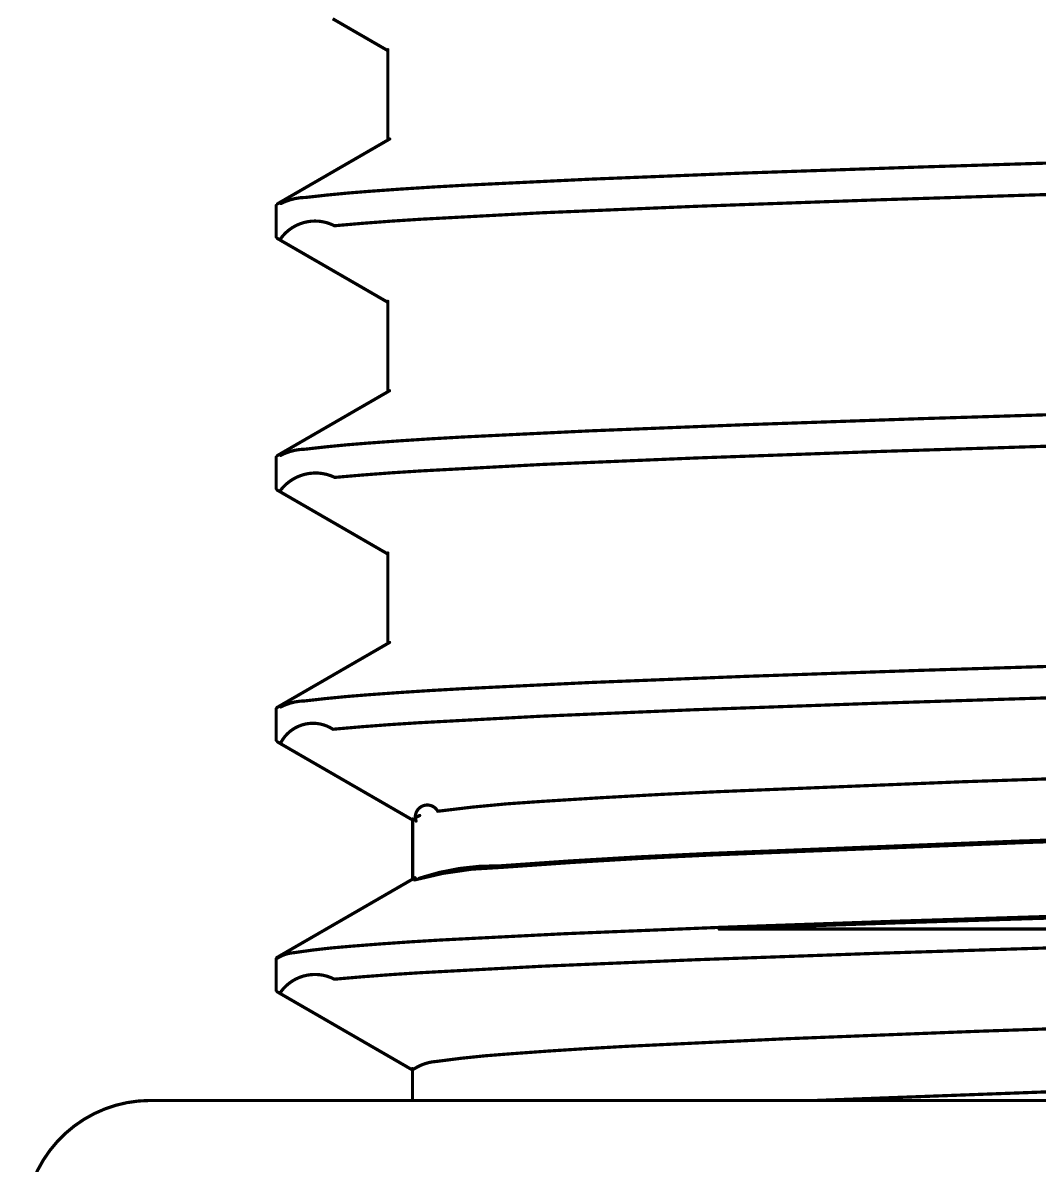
# Model space of a CAD drawing. Header units: inches. Extents: x 90 to 149.8, y 48.7 to 115.2.
# Drawn here: x 111.433 to 115.469, y 99.07 to 103.609 of the extents above; entities that cross this region are included whole.
import ezdxf

# ---------------------------------------------------------------- set-up
doc = ezdxf.new("R2010")
doc.units = ezdxf.units.IN
doc.layers.add('Mechanical 2', color=216, linetype='Continuous')

msp = doc.modelspace()

# ---------------------------------------------------------------- linework, layer by layer
at = {"layer": 'Mechanical 2'}
for points in [[(112.6633, 103.6249, 0.0127, 0.0127, 0), (112.7071, 103.5996, 0.0127, 0.0127, 0)], [(112.7071, 103.5996, 0.0127, 0.0127, 0), (112.751, 103.5742, 0.0127, 0.0127, 0)], [(112.751, 103.5742, 0.0127, 0.0127, 0), (112.7949, 103.5489, 0.0127, 0.0127, 0)], [(112.7949, 103.5489, 0.0127, 0.0127, 0), (112.8387, 103.5235, 0.0127, 0.0127, 0)], [(112.8387, 103.5235, 0.0127, 0.0127, 0), (112.8826, 103.4982, 0.0127, 0.0127, 0)], [(112.8826, 103.143, 0.0127, 0.0127, 0), (112.8826, 103.5022, 0.0127, 0.0127, 0)], [(112.8007, 103.0957, 0.0127, 0.0127, 0), (112.8898, 103.1472, 0.0127, 0.0127, 0)], [(112.7116, 103.0442, 0.0127, 0.0127, 0), (112.7562, 103.0699, 0.0127, 0.0127, 0)], [(112.7562, 103.0699, 0.0127, 0.0127, 0), (112.8007, 103.0957, 0.0127, 0.0127, 0)], [(112.667, 103.0184, 0.0127, 0.0127, 0), (112.7116, 103.0442, 0.0127, 0.0127, 0)], [(114.2984, 103.0119, 0.0127, 0.0127, 0), (115.0052, 103.0361, 0.0127, 0.0127, 0)], [(115.0052, 103.0361, 0.0127, 0.0127, 0), (115.7916, 103.0604, 0.0127, 0.0127, 0)], [(112.5779, 102.9669, 0.0127, 0.0127, 0), (112.6225, 102.9926, 0.0127, 0.0127, 0)], [(112.6225, 102.9926, 0.0127, 0.0127, 0), (112.667, 103.0184, 0.0127, 0.0127, 0)], [(113.1865, 102.9634, 0.0127, 0.0127, 0), (113.6874, 102.9876, 0.0127, 0.0127, 0)], [(113.6874, 102.9876, 0.0127, 0.0127, 0), (114.2984, 103.0119, 0.0127, 0.0127, 0)], [(112.4888, 102.9154, 0.0127, 0.0127, 0), (112.5334, 102.9411, 0.0127, 0.0127, 0)], [(112.5334, 102.9411, 0.0127, 0.0127, 0), (112.5779, 102.9669, 0.0127, 0.0127, 0)], [(112.5558, 102.9149, 0.0127, 0.0127, -0.01173), (112.8077, 102.9392, 0.0127, 0.0127, 0)], [(112.8077, 102.9392, 0.0127, 0.0127, -0.005504), (113.1865, 102.9634, 0.0127, 0.0127, 0)], [(112.4442, 102.8896, 0.0127, 0.0127, 0), (112.4888, 102.9154, 0.0127, 0.0127, 0)], [(112.4576, 102.8907, 0.0127, 0.0127, -0.117616), (112.5558, 102.9149, 0.0127, 0.0127, 0)], [(114.1033, 102.8796, 0.0127, 0.0127, 0), (114.8267, 102.9053, 0.0127, 0.0127, 0)], [(114.8267, 102.9053, 0.0127, 0.0127, 0), (115.6442, 102.931, 0.0127, 0.0127, 0)], [(112.439, 102.7581, 0.0127, 0.0127, 0), (112.439, 102.8831, 0.0127, 0.0127, 0)], [(113.0111, 102.8282, 0.0127, 0.0127, 0), (113.4928, 102.8539, 0.0127, 0.0127, 0)], [(113.4928, 102.8539, 0.0127, 0.0127, 0), (114.1033, 102.8796, 0.0127, 0.0127, 0)], [(112.4564, 102.751, 0.0127, 0.0127, -0.371371), (112.6703, 102.8025, 0.0127, 0.0127, 0)], [(112.6703, 102.8025, 0.0127, 0.0127, -0.008204), (113.0111, 102.8282, 0.0127, 0.0127, 0)], [(112.4433, 102.7521, 0.0127, 0.0127, 0), (112.5312, 102.7013, 0.0127, 0.0127, 0)], [(112.5312, 102.7013, 0.0127, 0.0127, 0), (112.5751, 102.6759, 0.0127, 0.0127, 0)], [(112.5751, 102.6759, 0.0127, 0.0127, 0), (112.619, 102.6506, 0.0127, 0.0127, 0)], [(112.619, 102.6506, 0.0127, 0.0127, 0), (112.6629, 102.6252, 0.0127, 0.0127, 0)], [(112.6629, 102.6252, 0.0127, 0.0127, 0), (112.7069, 102.5998, 0.0127, 0.0127, 0)], [(112.7069, 102.5998, 0.0127, 0.0127, 0), (112.7508, 102.5744, 0.0127, 0.0127, 0)], [(112.7508, 102.5744, 0.0127, 0.0127, 0), (112.7947, 102.549, 0.0127, 0.0127, 0)], [(112.7947, 102.549, 0.0127, 0.0127, 0), (112.8386, 102.5236, 0.0127, 0.0127, 0)], [(112.8386, 102.5236, 0.0127, 0.0127, 0), (112.8826, 102.4982, 0.0127, 0.0127, 0)], [(112.8826, 102.143, 0.0127, 0.0127, 0), (112.8826, 102.5022, 0.0127, 0.0127, 0)], [(112.8001, 102.0953, 0.0127, 0.0127, 0), (112.8892, 102.1468, 0.0127, 0.0127, 0)], [(112.7555, 102.0696, 0.0127, 0.0127, 0), (112.8001, 102.0953, 0.0127, 0.0127, 0)], [(112.6664, 102.018, 0.0127, 0.0127, 0), (112.711, 102.0438, 0.0127, 0.0127, 0)], [(112.711, 102.0438, 0.0127, 0.0127, 0), (112.7555, 102.0696, 0.0127, 0.0127, 0)], [(114.2937, 102.0117, 0.0127, 0.0127, 0), (115.001, 102.036, 0.0127, 0.0127, 0)], [(115.001, 102.036, 0.0127, 0.0127, 0), (115.7881, 102.0603, 0.0127, 0.0127, 0)], [(112.5773, 101.9665, 0.0127, 0.0127, 0), (112.6219, 101.9923, 0.0127, 0.0127, 0)], [(112.6219, 101.9923, 0.0127, 0.0127, 0), (112.6664, 102.018, 0.0127, 0.0127, 0)], [(113.1821, 101.9632, 0.0127, 0.0127, 0), (113.6827, 101.9874, 0.0127, 0.0127, 0)], [(113.6827, 101.9874, 0.0127, 0.0127, 0), (114.2937, 102.0117, 0.0127, 0.0127, 0)], [(112.4882, 101.915, 0.0127, 0.0127, 0), (112.5328, 101.9408, 0.0127, 0.0127, 0)], [(112.5328, 101.9408, 0.0127, 0.0127, 0), (112.5773, 101.9665, 0.0127, 0.0127, 0)], [(112.5536, 101.9146, 0.0127, 0.0127, -0.011966), (112.8042, 101.9389, 0.0127, 0.0127, 0)], [(112.8042, 101.9389, 0.0127, 0.0127, -0.005552), (113.1821, 101.9632, 0.0127, 0.0127, 0)], [(112.4436, 101.8893, 0.0127, 0.0127, 0), (112.4882, 101.915, 0.0127, 0.0127, 0)], [(112.4568, 101.8903, 0.0127, 0.0127, -0.118964), (112.5536, 101.9146, 0.0127, 0.0127, 0)], [(114.1058, 101.8797, 0.0127, 0.0127, 0), (114.829, 101.9054, 0.0127, 0.0127, 0)], [(114.829, 101.9054, 0.0127, 0.0127, 0), (115.6461, 101.931, 0.0127, 0.0127, 0)], [(112.439, 101.7581, 0.0127, 0.0127, 0), (112.439, 101.8831, 0.0127, 0.0127, 0)], [(113.0132, 101.8283, 0.0127, 0.0127, 0), (113.4952, 101.854, 0.0127, 0.0127, 0)], [(113.4952, 101.854, 0.0127, 0.0127, 0), (114.1058, 101.8797, 0.0127, 0.0127, 0)], [(112.4559, 101.7512, 0.0127, 0.0127, -0.35593), (112.6718, 101.8026, 0.0127, 0.0127, 0)], [(112.6718, 101.8026, 0.0127, 0.0127, -0.008151), (113.0132, 101.8283, 0.0127, 0.0127, 0)], [(112.443, 101.7522, 0.0127, 0.0127, 0), (112.5309, 101.7014, 0.0127, 0.0127, 0)], [(112.5309, 101.7014, 0.0127, 0.0127, 0), (112.5749, 101.676, 0.0127, 0.0127, 0)], [(112.5749, 101.676, 0.0127, 0.0127, 0), (112.6188, 101.6506, 0.0127, 0.0127, 0)], [(112.6188, 101.6506, 0.0127, 0.0127, 0), (112.6628, 101.6252, 0.0127, 0.0127, 0)], [(112.6628, 101.6252, 0.0127, 0.0127, 0), (112.7067, 101.5998, 0.0127, 0.0127, 0)], [(112.7067, 101.5998, 0.0127, 0.0127, 0), (112.7507, 101.5744, 0.0127, 0.0127, 0)], [(112.7507, 101.5744, 0.0127, 0.0127, 0), (112.7947, 101.5489, 0.0127, 0.0127, 0)], [(112.7947, 101.5489, 0.0127, 0.0127, 0), (112.8386, 101.5235, 0.0127, 0.0127, 0)], [(112.8386, 101.5235, 0.0127, 0.0127, 0), (112.8826, 101.4981, 0.0127, 0.0127, 0)], [(112.8826, 101.1429, 0.0127, 0.0127, 0), (112.8826, 101.5021, 0.0127, 0.0127, 0)], [(112.7999, 101.0951, 0.0127, 0.0127, 0), (112.8893, 101.1468, 0.0127, 0.0127, 0)], [(112.7551, 101.0692, 0.0127, 0.0127, 0), (112.7999, 101.0951, 0.0127, 0.0127, 0)], [(112.6657, 101.0175, 0.0127, 0.0127, 0), (112.7104, 101.0434, 0.0127, 0.0127, 0)], [(112.7104, 101.0434, 0.0127, 0.0127, 0), (112.7551, 101.0692, 0.0127, 0.0127, 0)], [(114.2941, 101.0117, 0.0127, 0.0127, 0), (115.0013, 101.036, 0.0127, 0.0127, 0)], [(115.0013, 101.036, 0.0127, 0.0127, 0), (115.7884, 101.0603, 0.0127, 0.0127, 0)], [(112.5762, 100.9658, 0.0127, 0.0127, 0), (112.621, 100.9916, 0.0127, 0.0127, 0)], [(112.621, 100.9916, 0.0127, 0.0127, 0), (112.6657, 101.0175, 0.0127, 0.0127, 0)], [(113.1825, 100.9632, 0.0127, 0.0127, 0), (113.6831, 100.9875, 0.0127, 0.0127, 0)], [(113.6831, 100.9875, 0.0127, 0.0127, 0), (114.2941, 101.0117, 0.0127, 0.0127, 0)], [(112.4868, 100.9141, 0.0127, 0.0127, 0), (112.5315, 100.9399, 0.0127, 0.0127, 0)], [(112.5315, 100.9399, 0.0127, 0.0127, 0), (112.5762, 100.9658, 0.0127, 0.0127, 0)], [(112.5538, 100.9146, 0.0127, 0.0127, -0.011946), (112.8045, 100.9389, 0.0127, 0.0127, 0)], [(112.8045, 100.9389, 0.0127, 0.0127, -0.005548), (113.1825, 100.9632, 0.0127, 0.0127, 0)], [(112.4421, 100.8882, 0.0127, 0.0127, 0), (112.4868, 100.9141, 0.0127, 0.0127, 0)], [(112.4569, 100.8904, 0.0127, 0.0127, -0.118854), (112.5538, 100.9146, 0.0127, 0.0127, 0)], [(114.0937, 100.8792, 0.0127, 0.0127, 0), (114.8179, 100.905, 0.0127, 0.0127, 0)], [(114.8179, 100.905, 0.0127, 0.0127, 0), (115.6368, 100.9308, 0.0127, 0.0127, 0)], [(112.439, 100.7581, 0.0127, 0.0127, 0), (112.439, 100.8831, 0.0127, 0.0127, 0)], [(113.0028, 100.8276, 0.0127, 0.0127, 0), (113.4834, 100.8534, 0.0127, 0.0127, 0)], [(113.4834, 100.8534, 0.0127, 0.0127, 0), (114.0937, 100.8792, 0.0127, 0.0127, 0)], [(112.4582, 100.7503, 0.0127, 0.0127, -0.439321), (112.6643, 100.8019, 0.0127, 0.0127, 0)], [(112.6643, 100.8019, 0.0127, 0.0127, -0.008409), (113.0028, 100.8276, 0.0127, 0.0127, 0)], [(112.4446, 100.7513, 0.0127, 0.0127, 0), (112.5518, 100.6893, 0.0127, 0.0127, 0)], [(112.5518, 100.6893, 0.0127, 0.0127, 0), (112.6054, 100.6583, 0.0127, 0.0127, 0)], [(112.6054, 100.6583, 0.0127, 0.0127, 0), (112.6591, 100.6273, 0.0127, 0.0127, 0)], [(112.6591, 100.6273, 0.0127, 0.0127, 0), (112.7127, 100.5963, 0.0127, 0.0127, 0)], [(115.1603, 100.5931, 0.0127, 0.0127, 0), (116.3166, 100.6321, 0.0127, 0.0127, 0)], [(112.7127, 100.5963, 0.0127, 0.0127, 0), (112.7663, 100.5654, 0.0127, 0.0127, 0)], [(114.1998, 100.5541, 0.0127, 0.0127, 0), (115.1603, 100.5931, 0.0127, 0.0127, 0)], [(112.7663, 100.5654, 0.0127, 0.0127, 0), (112.8199, 100.5344, 0.0127, 0.0127, 0)], [(112.8199, 100.5344, 0.0127, 0.0127, 0), (112.8735, 100.5034, 0.0127, 0.0127, 0)], [(113.4924, 100.5151, 0.0127, 0.0127, -0.005438), (114.1998, 100.5541, 0.0127, 0.0127, 0)], [(112.8735, 100.5034, 0.0127, 0.0127, 0), (112.9271, 100.4724, 0.0127, 0.0127, 0)], [(112.9945, 100.4372, 0.0127, 0.0127, -0.92702), (113.0807, 100.4761, 0.0127, 0.0127, 0)], [(113.0807, 100.4761, 0.0127, 0.0127, -0.018553), (113.4924, 100.5151, 0.0127, 0.0127, 0)], [(112.9271, 100.4724, 0.0127, 0.0127, 0), (112.9807, 100.4414, 0.0127, 0.0127, 0)], [(112.9807, 100.2063, 0.0127, 0.0127, 0), (112.9807, 100.4453, 0.0127, 0.0127, 0)], [(112.9952, 100.4519, 0.0127, 0.0127, 0), (113.0089, 100.4592, 0.0127, 0.0127, 0)], [(115.3911, 100.3575, 0.0127, 0.0127, 0), (116.9132, 100.4067, 0.0127, 0.0127, 0)], [(115.4297, 100.3525, 0.0127, 0.0127, 0), (116.9762, 100.4022, 0.0127, 0.0127, 0)], [(114.158, 100.3083, 0.0127, 0.0127, 0), (115.3911, 100.3575, 0.0127, 0.0127, 0)], [(114.175, 100.3027, 0.0127, 0.0127, 0), (115.4297, 100.3525, 0.0127, 0.0127, 0)], [(113.3294, 100.2592, 0.0127, 0.0127, -0.007983), (114.158, 100.3083, 0.0127, 0.0127, 0)], [(113.3331, 100.253, 0.0127, 0.0127, -0.008251), (114.175, 100.3027, 0.0127, 0.0127, 0)], [(113.0075, 100.21, 0.0127, 0.0127, -0.085987), (113.3294, 100.2592, 0.0127, 0.0127, 0)], [(112.8807, 100.1485, 0.0127, 0.0127, 0), (112.9904, 100.2119, 0.0127, 0.0127, 0)], [(112.9883, 100.2032, 0.0127, 0.0127, -0.063335), (113.3331, 100.253, 0.0127, 0.0127, 0)], [(112.8258, 100.1167, 0.0127, 0.0127, 0), (112.8807, 100.1485, 0.0127, 0.0127, 0)], [(112.7161, 100.0533, 0.0127, 0.0127, 0), (112.771, 100.085, 0.0127, 0.0127, 0)], [(112.771, 100.085, 0.0127, 0.0127, 0), (112.8258, 100.1167, 0.0127, 0.0127, 0)], [(112.6612, 100.0216, 0.0127, 0.0127, 0), (112.7161, 100.0533, 0.0127, 0.0127, 0)], [(114.1964, 100.0145, 0.0127, 0.0127, 0), (114.9123, 100.0395, 0.0127, 0.0127, 0)], [(114.5437, 100.0205, 0.0127, 0.0127, 0), (114.9141, 100.033, 0.0127, 0.0127, 0)], [(114.9123, 100.0395, 0.0127, 0.0127, 0), (115.7151, 100.0645, 0.0127, 0.0127, 0)], [(114.9141, 100.033, 0.0127, 0.0127, 0), (115.306, 100.0455, 0.0127, 0.0127, 0)], [(115.306, 100.0455, 0.0127, 0.0127, 0), (115.7167, 100.058, 0.0127, 0.0127, 0)], [(112.5515, 99.9582, 0.0127, 0.0127, 0), (112.6064, 99.9899, 0.0127, 0.0127, 0)], [(112.6064, 99.9899, 0.0127, 0.0127, 0), (112.6612, 100.0216, 0.0127, 0.0127, 0)], [(113.0929, 99.9645, 0.0127, 0.0127, 0), (113.5849, 99.9895, 0.0127, 0.0127, 0)], [(113.5849, 99.9895, 0.0127, 0.0127, 0), (114.1964, 100.0145, 0.0127, 0.0127, 0)], [(114.1985, 100.008, 0.0127, 0.0127, 0), (114.5437, 100.0205, 0.0127, 0.0127, 0)], [(114.1985, 100.0081, 0.0127, 0.0127, 0), (118.437, 100.0081, 0.0127, 0.0127, 0)], [(112.4966, 99.9265, 0.0127, 0.0127, 0), (112.5515, 99.9582, 0.0127, 0.0127, 0)], [(112.5118, 99.9145, 0.0127, 0.0127, -0.018801), (112.733, 99.9395, 0.0127, 0.0127, 0)], [(112.733, 99.9395, 0.0127, 0.0127, -0.006683), (113.0929, 99.9645, 0.0127, 0.0127, 0)], [(114.8265, 99.9117, 0.0127, 0.0127, 0), (115.6439, 99.9374, 0.0127, 0.0127, 0)], [(112.439, 99.8895, 0.0127, 0.0127, -0.13249), (112.5118, 99.9145, 0.0127, 0.0127, 0)], [(112.4417, 99.8947, 0.0127, 0.0127, 0), (112.4966, 99.9265, 0.0127, 0.0127, 0)], [(114.103, 99.886, 0.0127, 0.0127, 0), (114.8265, 99.9117, 0.0127, 0.0127, 0)], [(112.439, 99.7645, 0.0127, 0.0127, 0), (112.439, 99.8895, 0.0127, 0.0127, 0)], [(113.0108, 99.8345, 0.0127, 0.0127, 0), (113.4925, 99.8602, 0.0127, 0.0127, 0)], [(113.4925, 99.8602, 0.0127, 0.0127, 0), (114.103, 99.886, 0.0127, 0.0127, 0)], [(112.4565, 99.7574, 0.0127, 0.0127, -0.373271), (112.6701, 99.8088, 0.0127, 0.0127, 0)], [(112.6701, 99.8088, 0.0127, 0.0127, -0.00821), (113.0108, 99.8345, 0.0127, 0.0127, 0)], [(112.4431, 99.7586, 0.0127, 0.0127, 0), (112.5505, 99.6965, 0.0127, 0.0127, 0)], [(112.5505, 99.6965, 0.0127, 0.0127, 0), (112.6043, 99.6655, 0.0127, 0.0127, 0)], [(112.6043, 99.6655, 0.0127, 0.0127, 0), (112.658, 99.6344, 0.0127, 0.0127, 0)], [(112.658, 99.6344, 0.0127, 0.0127, 0), (112.7117, 99.6033, 0.0127, 0.0127, 0)], [(115.2278, 99.6019, 0.0127, 0.0127, 0), (116.1109, 99.6319, 0.0127, 0.0127, 0)], [(112.7117, 99.6033, 0.0127, 0.0127, 0), (112.7655, 99.5723, 0.0127, 0.0127, 0)], [(114.4588, 99.5719, 0.0127, 0.0127, 0), (115.2278, 99.6019, 0.0127, 0.0127, 0)], [(112.7655, 99.5723, 0.0127, 0.0127, 0), (112.8192, 99.5412, 0.0127, 0.0127, 0)], [(112.8192, 99.5412, 0.0127, 0.0127, 0), (112.8729, 99.5102, 0.0127, 0.0127, 0)], [(113.3646, 99.512, 0.0127, 0.0127, -0.005895), (113.8296, 99.542, 0.0127, 0.0127, 0)], [(113.8296, 99.542, 0.0127, 0.0127, 0), (114.4588, 99.5719, 0.0127, 0.0127, 0)], [(112.8729, 99.5102, 0.0127, 0.0127, 0), (112.9267, 99.4791, 0.0127, 0.0127, 0)], [(113.0763, 99.4821, 0.0127, 0.0127, -0.018314), (113.3646, 99.512, 0.0127, 0.0127, 0)], [(112.9267, 99.4791, 0.0127, 0.0127, 0), (112.9804, 99.448, 0.0127, 0.0127, 0)], [(112.9804, 99.327, 0.0127, 0.0127, 0), (112.9804, 99.4536, 0.0127, 0.0127, 0)], [(112.9864, 99.4521, 0.0127, 0.0127, -0.131638), (113.0763, 99.4821, 0.0127, 0.0127, 0)], [(114.5856, 99.327, 0.0127, 0.0127, 0), (115.5914, 99.3645, 0.0127, 0.0127, 0)], [(111.439, 98.827, 0.0127, 0.0127, -0.414214), (111.939, 99.327, 0.0127, 0.0127, 0)], [(111.939, 99.327, 0.0127, 0.0127, 0), (124.939, 99.327, 0.0127, 0.0127, 0)]]:
    msp.add_lwpolyline(points, format="xyseb", dxfattribs=at)
for points in [[(112.704, 103.5996, 0.00635, 0.00635, 1), (112.7103, 103.5996, 0.00635, 0.00635, 1)], [(112.704, 103.5996, 0.00635, 0.00635, 1), (112.7103, 103.5996, 0.00635, 0.00635, 1)], [(112.7478, 103.5742, 0.00635, 0.00635, 1), (112.7542, 103.5742, 0.00635, 0.00635, 1)], [(112.7478, 103.5742, 0.00635, 0.00635, 1), (112.7542, 103.5742, 0.00635, 0.00635, 1)], [(112.7917, 103.5489, 0.00635, 0.00635, 1), (112.798, 103.5489, 0.00635, 0.00635, 1)], [(112.7917, 103.5489, 0.00635, 0.00635, 1), (112.798, 103.5489, 0.00635, 0.00635, 1)], [(112.8355, 103.5235, 0.00635, 0.00635, 1), (112.8419, 103.5235, 0.00635, 0.00635, 1)], [(112.8355, 103.5235, 0.00635, 0.00635, 1), (112.8419, 103.5235, 0.00635, 0.00635, 1)], [(112.8794, 103.5022, 0.00635, 0.00635, 1), (112.8857, 103.5022, 0.00635, 0.00635, 1)], [(112.8794, 103.4982, 0.00635, 0.00635, 1), (112.8857, 103.4982, 0.00635, 0.00635, 1)], [(112.8794, 103.143, 0.00635, 0.00635, 1), (112.8857, 103.143, 0.00635, 0.00635, 1)], [(112.8867, 103.1472, 0.00635, 0.00635, 1), (112.893, 103.1472, 0.00635, 0.00635, 1)], [(112.753, 103.0699, 0.00635, 0.00635, 1), (112.7593, 103.0699, 0.00635, 0.00635, 1)], [(112.753, 103.0699, 0.00635, 0.00635, 1), (112.7593, 103.0699, 0.00635, 0.00635, 1)], [(112.7975, 103.0957, 0.00635, 0.00635, 1), (112.8039, 103.0957, 0.00635, 0.00635, 1)], [(112.7975, 103.0957, 0.00635, 0.00635, 1), (112.8039, 103.0957, 0.00635, 0.00635, 1)], [(112.7084, 103.0442, 0.00635, 0.00635, 1), (112.7148, 103.0442, 0.00635, 0.00635, 1)], [(112.7084, 103.0442, 0.00635, 0.00635, 1), (112.7148, 103.0442, 0.00635, 0.00635, 1)], [(115.002, 103.0361, 0.00635, 0.00635, 1), (115.0084, 103.0361, 0.00635, 0.00635, 1)], [(115.002, 103.0361, 0.00635, 0.00635, 1), (115.0084, 103.0361, 0.00635, 0.00635, 1)], [(112.6193, 102.9926, 0.00635, 0.00635, 1), (112.6257, 102.9926, 0.00635, 0.00635, 1)], [(112.6193, 102.9926, 0.00635, 0.00635, 1), (112.6257, 102.9926, 0.00635, 0.00635, 1)], [(112.6639, 103.0184, 0.00635, 0.00635, 1), (112.6702, 103.0184, 0.00635, 0.00635, 1)], [(112.6639, 103.0184, 0.00635, 0.00635, 1), (112.6702, 103.0184, 0.00635, 0.00635, 1)], [(113.6842, 102.9876, 0.00635, 0.00635, 1), (113.6906, 102.9876, 0.00635, 0.00635, 1)], [(113.6842, 102.9876, 0.00635, 0.00635, 1), (113.6906, 102.9876, 0.00635, 0.00635, 1)], [(114.2952, 103.0119, 0.00635, 0.00635, 1), (114.3015, 103.0119, 0.00635, 0.00635, 1)], [(114.2952, 103.0119, 0.00635, 0.00635, 1), (114.3015, 103.0119, 0.00635, 0.00635, 1)], [(112.5302, 102.9411, 0.00635, 0.00635, 1), (112.5365, 102.9411, 0.00635, 0.00635, 1)], [(112.5302, 102.9411, 0.00635, 0.00635, 1), (112.5365, 102.9411, 0.00635, 0.00635, 1)], [(112.5747, 102.9669, 0.00635, 0.00635, 1), (112.5811, 102.9669, 0.00635, 0.00635, 1)], [(112.5747, 102.9669, 0.00635, 0.00635, 1), (112.5811, 102.9669, 0.00635, 0.00635, 1)], [(112.8046, 102.9392, 0.00635, 0.00635, 1), (112.8109, 102.9392, 0.00635, 0.00635, 1)], [(112.8046, 102.9392, 0.00635, 0.00635, 1), (112.8109, 102.9392, 0.00635, 0.00635, 1)], [(113.1833, 102.9634, 0.00635, 0.00635, 1), (113.1896, 102.9634, 0.00635, 0.00635, 1)], [(113.1833, 102.9634, 0.00635, 0.00635, 1), (113.1896, 102.9634, 0.00635, 0.00635, 1)], [(112.4411, 102.8896, 0.00635, 0.00635, 1), (112.4474, 102.8896, 0.00635, 0.00635, 1)], [(112.4545, 102.8907, 0.00635, 0.00635, 1), (112.4608, 102.8907, 0.00635, 0.00635, 1)], [(112.4856, 102.9154, 0.00635, 0.00635, 1), (112.492, 102.9154, 0.00635, 0.00635, 1)], [(112.4856, 102.9154, 0.00635, 0.00635, 1), (112.492, 102.9154, 0.00635, 0.00635, 1)], [(112.5526, 102.9149, 0.00635, 0.00635, 1), (112.559, 102.9149, 0.00635, 0.00635, 1)], [(112.5526, 102.9149, 0.00635, 0.00635, 1), (112.559, 102.9149, 0.00635, 0.00635, 1)], [(114.8235, 102.9053, 0.00635, 0.00635, 1), (114.8299, 102.9053, 0.00635, 0.00635, 1)], [(114.8235, 102.9053, 0.00635, 0.00635, 1), (114.8299, 102.9053, 0.00635, 0.00635, 1)], [(112.4358, 102.8831, 0.00635, 0.00635, 1), (112.4422, 102.8831, 0.00635, 0.00635, 1)], [(113.4896, 102.8539, 0.00635, 0.00635, 1), (113.4959, 102.8539, 0.00635, 0.00635, 1)], [(113.4896, 102.8539, 0.00635, 0.00635, 1), (113.4959, 102.8539, 0.00635, 0.00635, 1)], [(114.1001, 102.8796, 0.00635, 0.00635, 1), (114.1065, 102.8796, 0.00635, 0.00635, 1)], [(114.1001, 102.8796, 0.00635, 0.00635, 1), (114.1065, 102.8796, 0.00635, 0.00635, 1)], [(112.6671, 102.8025, 0.00635, 0.00635, 1), (112.6734, 102.8025, 0.00635, 0.00635, 1)], [(112.6671, 102.8025, 0.00635, 0.00635, 1), (112.6734, 102.8025, 0.00635, 0.00635, 1)], [(113.0079, 102.8282, 0.00635, 0.00635, 1), (113.0142, 102.8282, 0.00635, 0.00635, 1)], [(113.0079, 102.8282, 0.00635, 0.00635, 1), (113.0142, 102.8282, 0.00635, 0.00635, 1)], [(112.4358, 102.7581, 0.00635, 0.00635, 1), (112.4422, 102.7581, 0.00635, 0.00635, 1)], [(112.4402, 102.7521, 0.00635, 0.00635, 1), (112.4465, 102.7521, 0.00635, 0.00635, 1)], [(112.4532, 102.751, 0.00635, 0.00635, 1), (112.4596, 102.751, 0.00635, 0.00635, 1)], [(112.528, 102.7013, 0.00635, 0.00635, 1), (112.5343, 102.7013, 0.00635, 0.00635, 1)], [(112.528, 102.7013, 0.00635, 0.00635, 1), (112.5343, 102.7013, 0.00635, 0.00635, 1)], [(112.5719, 102.6759, 0.00635, 0.00635, 1), (112.5783, 102.6759, 0.00635, 0.00635, 1)], [(112.5719, 102.6759, 0.00635, 0.00635, 1), (112.5783, 102.6759, 0.00635, 0.00635, 1)], [(112.6158, 102.6506, 0.00635, 0.00635, 1), (112.6222, 102.6506, 0.00635, 0.00635, 1)], [(112.6158, 102.6506, 0.00635, 0.00635, 1), (112.6222, 102.6506, 0.00635, 0.00635, 1)], [(112.6598, 102.6252, 0.00635, 0.00635, 1), (112.6661, 102.6252, 0.00635, 0.00635, 1)], [(112.6598, 102.6252, 0.00635, 0.00635, 1), (112.6661, 102.6252, 0.00635, 0.00635, 1)], [(112.7037, 102.5998, 0.00635, 0.00635, 1), (112.71, 102.5998, 0.00635, 0.00635, 1)], [(112.7037, 102.5998, 0.00635, 0.00635, 1), (112.71, 102.5998, 0.00635, 0.00635, 1)], [(112.7476, 102.5744, 0.00635, 0.00635, 1), (112.754, 102.5744, 0.00635, 0.00635, 1)], [(112.7476, 102.5744, 0.00635, 0.00635, 1), (112.754, 102.5744, 0.00635, 0.00635, 1)], [(112.7915, 102.549, 0.00635, 0.00635, 1), (112.7979, 102.549, 0.00635, 0.00635, 1)], [(112.7915, 102.549, 0.00635, 0.00635, 1), (112.7979, 102.549, 0.00635, 0.00635, 1)], [(112.8355, 102.5236, 0.00635, 0.00635, 1), (112.8418, 102.5236, 0.00635, 0.00635, 1)], [(112.8355, 102.5236, 0.00635, 0.00635, 1), (112.8418, 102.5236, 0.00635, 0.00635, 1)], [(112.8794, 102.5022, 0.00635, 0.00635, 1), (112.8857, 102.5022, 0.00635, 0.00635, 1)], [(112.8794, 102.4982, 0.00635, 0.00635, 1), (112.8857, 102.4982, 0.00635, 0.00635, 1)], [(112.8794, 102.143, 0.00635, 0.00635, 1), (112.8857, 102.143, 0.00635, 0.00635, 1)], [(112.886, 102.1468, 0.00635, 0.00635, 1), (112.8924, 102.1468, 0.00635, 0.00635, 1)], [(112.7969, 102.0953, 0.00635, 0.00635, 1), (112.8033, 102.0953, 0.00635, 0.00635, 1)], [(112.7969, 102.0953, 0.00635, 0.00635, 1), (112.8033, 102.0953, 0.00635, 0.00635, 1)], [(112.7078, 102.0438, 0.00635, 0.00635, 1), (112.7142, 102.0438, 0.00635, 0.00635, 1)], [(112.7078, 102.0438, 0.00635, 0.00635, 1), (112.7142, 102.0438, 0.00635, 0.00635, 1)], [(112.7524, 102.0696, 0.00635, 0.00635, 1), (112.7587, 102.0696, 0.00635, 0.00635, 1)], [(112.7524, 102.0696, 0.00635, 0.00635, 1), (112.7587, 102.0696, 0.00635, 0.00635, 1)], [(114.9978, 102.036, 0.00635, 0.00635, 1), (115.0042, 102.036, 0.00635, 0.00635, 1)], [(114.9978, 102.036, 0.00635, 0.00635, 1), (115.0042, 102.036, 0.00635, 0.00635, 1)], [(112.6187, 101.9923, 0.00635, 0.00635, 1), (112.625, 101.9923, 0.00635, 0.00635, 1)], [(112.6187, 101.9923, 0.00635, 0.00635, 1), (112.625, 101.9923, 0.00635, 0.00635, 1)], [(112.6632, 102.018, 0.00635, 0.00635, 1), (112.6696, 102.018, 0.00635, 0.00635, 1)], [(112.6632, 102.018, 0.00635, 0.00635, 1), (112.6696, 102.018, 0.00635, 0.00635, 1)], [(113.6795, 101.9874, 0.00635, 0.00635, 1), (113.6859, 101.9874, 0.00635, 0.00635, 1)], [(113.6795, 101.9874, 0.00635, 0.00635, 1), (113.6859, 101.9874, 0.00635, 0.00635, 1)], [(114.2906, 102.0117, 0.00635, 0.00635, 1), (114.2969, 102.0117, 0.00635, 0.00635, 1)], [(114.2906, 102.0117, 0.00635, 0.00635, 1), (114.2969, 102.0117, 0.00635, 0.00635, 1)], [(112.5296, 101.9408, 0.00635, 0.00635, 1), (112.5359, 101.9408, 0.00635, 0.00635, 1)], [(112.5296, 101.9408, 0.00635, 0.00635, 1), (112.5359, 101.9408, 0.00635, 0.00635, 1)], [(112.5741, 101.9665, 0.00635, 0.00635, 1), (112.5805, 101.9665, 0.00635, 0.00635, 1)], [(112.5741, 101.9665, 0.00635, 0.00635, 1), (112.5805, 101.9665, 0.00635, 0.00635, 1)], [(112.801, 101.9389, 0.00635, 0.00635, 1), (112.8074, 101.9389, 0.00635, 0.00635, 1)], [(112.801, 101.9389, 0.00635, 0.00635, 1), (112.8074, 101.9389, 0.00635, 0.00635, 1)], [(113.179, 101.9632, 0.00635, 0.00635, 1), (113.1853, 101.9632, 0.00635, 0.00635, 1)], [(113.179, 101.9632, 0.00635, 0.00635, 1), (113.1853, 101.9632, 0.00635, 0.00635, 1)], [(112.4405, 101.8893, 0.00635, 0.00635, 1), (112.4468, 101.8893, 0.00635, 0.00635, 1)], [(112.4536, 101.8903, 0.00635, 0.00635, 1), (112.46, 101.8903, 0.00635, 0.00635, 1)], [(112.485, 101.915, 0.00635, 0.00635, 1), (112.4914, 101.915, 0.00635, 0.00635, 1)], [(112.485, 101.915, 0.00635, 0.00635, 1), (112.4914, 101.915, 0.00635, 0.00635, 1)], [(112.5504, 101.9146, 0.00635, 0.00635, 1), (112.5567, 101.9146, 0.00635, 0.00635, 1)], [(112.5504, 101.9146, 0.00635, 0.00635, 1), (112.5567, 101.9146, 0.00635, 0.00635, 1)], [(114.8258, 101.9054, 0.00635, 0.00635, 1), (114.8322, 101.9054, 0.00635, 0.00635, 1)], [(114.8258, 101.9054, 0.00635, 0.00635, 1), (114.8322, 101.9054, 0.00635, 0.00635, 1)], [(112.4358, 101.8831, 0.00635, 0.00635, 1), (112.4422, 101.8831, 0.00635, 0.00635, 1)], [(113.492, 101.854, 0.00635, 0.00635, 1), (113.4984, 101.854, 0.00635, 0.00635, 1)], [(113.492, 101.854, 0.00635, 0.00635, 1), (113.4984, 101.854, 0.00635, 0.00635, 1)], [(114.1026, 101.8797, 0.00635, 0.00635, 1), (114.109, 101.8797, 0.00635, 0.00635, 1)], [(114.1026, 101.8797, 0.00635, 0.00635, 1), (114.109, 101.8797, 0.00635, 0.00635, 1)], [(112.6687, 101.8026, 0.00635, 0.00635, 1), (112.675, 101.8026, 0.00635, 0.00635, 1)], [(112.6687, 101.8026, 0.00635, 0.00635, 1), (112.675, 101.8026, 0.00635, 0.00635, 1)], [(113.01, 101.8283, 0.00635, 0.00635, 1), (113.0164, 101.8283, 0.00635, 0.00635, 1)], [(113.01, 101.8283, 0.00635, 0.00635, 1), (113.0164, 101.8283, 0.00635, 0.00635, 1)], [(112.4358, 101.7581, 0.00635, 0.00635, 1), (112.4422, 101.7581, 0.00635, 0.00635, 1)], [(112.4398, 101.7522, 0.00635, 0.00635, 1), (112.4462, 101.7522, 0.00635, 0.00635, 1)], [(112.4527, 101.7512, 0.00635, 0.00635, 1), (112.4591, 101.7512, 0.00635, 0.00635, 1)], [(112.5277, 101.7014, 0.00635, 0.00635, 1), (112.5341, 101.7014, 0.00635, 0.00635, 1)], [(112.5277, 101.7014, 0.00635, 0.00635, 1), (112.5341, 101.7014, 0.00635, 0.00635, 1)], [(112.5717, 101.676, 0.00635, 0.00635, 1), (112.5781, 101.676, 0.00635, 0.00635, 1)], [(112.5717, 101.676, 0.00635, 0.00635, 1), (112.5781, 101.676, 0.00635, 0.00635, 1)], [(112.6157, 101.6506, 0.00635, 0.00635, 1), (112.622, 101.6506, 0.00635, 0.00635, 1)], [(112.6157, 101.6506, 0.00635, 0.00635, 1), (112.622, 101.6506, 0.00635, 0.00635, 1)], [(112.6596, 101.6252, 0.00635, 0.00635, 1), (112.666, 101.6252, 0.00635, 0.00635, 1)], [(112.6596, 101.6252, 0.00635, 0.00635, 1), (112.666, 101.6252, 0.00635, 0.00635, 1)], [(112.7036, 101.5998, 0.00635, 0.00635, 1), (112.7099, 101.5998, 0.00635, 0.00635, 1)], [(112.7036, 101.5998, 0.00635, 0.00635, 1), (112.7099, 101.5998, 0.00635, 0.00635, 1)], [(112.7475, 101.5744, 0.00635, 0.00635, 1), (112.7539, 101.5744, 0.00635, 0.00635, 1)], [(112.7475, 101.5744, 0.00635, 0.00635, 1), (112.7539, 101.5744, 0.00635, 0.00635, 1)], [(112.7915, 101.5489, 0.00635, 0.00635, 1), (112.7978, 101.5489, 0.00635, 0.00635, 1)], [(112.7915, 101.5489, 0.00635, 0.00635, 1), (112.7978, 101.5489, 0.00635, 0.00635, 1)], [(112.8354, 101.5235, 0.00635, 0.00635, 1), (112.8418, 101.5235, 0.00635, 0.00635, 1)], [(112.8354, 101.5235, 0.00635, 0.00635, 1), (112.8418, 101.5235, 0.00635, 0.00635, 1)], [(112.8794, 101.5021, 0.00635, 0.00635, 1), (112.8857, 101.5021, 0.00635, 0.00635, 1)], [(112.8794, 101.4981, 0.00635, 0.00635, 1), (112.8857, 101.4981, 0.00635, 0.00635, 1)], [(112.8794, 101.1429, 0.00635, 0.00635, 1), (112.8857, 101.1429, 0.00635, 0.00635, 1)], [(112.8861, 101.1468, 0.00635, 0.00635, 1), (112.8925, 101.1468, 0.00635, 0.00635, 1)], [(112.7967, 101.0951, 0.00635, 0.00635, 1), (112.803, 101.0951, 0.00635, 0.00635, 1)], [(112.7967, 101.0951, 0.00635, 0.00635, 1), (112.803, 101.0951, 0.00635, 0.00635, 1)], [(112.7072, 101.0434, 0.00635, 0.00635, 1), (112.7136, 101.0434, 0.00635, 0.00635, 1)], [(112.7072, 101.0434, 0.00635, 0.00635, 1), (112.7136, 101.0434, 0.00635, 0.00635, 1)], [(112.752, 101.0692, 0.00635, 0.00635, 1), (112.7583, 101.0692, 0.00635, 0.00635, 1)], [(112.752, 101.0692, 0.00635, 0.00635, 1), (112.7583, 101.0692, 0.00635, 0.00635, 1)], [(114.9982, 101.036, 0.00635, 0.00635, 1), (115.0045, 101.036, 0.00635, 0.00635, 1)], [(114.9982, 101.036, 0.00635, 0.00635, 1), (115.0045, 101.036, 0.00635, 0.00635, 1)], [(112.6178, 100.9916, 0.00635, 0.00635, 1), (112.6241, 100.9916, 0.00635, 0.00635, 1)], [(112.6178, 100.9916, 0.00635, 0.00635, 1), (112.6241, 100.9916, 0.00635, 0.00635, 1)], [(112.6625, 101.0175, 0.00635, 0.00635, 1), (112.6689, 101.0175, 0.00635, 0.00635, 1)], [(112.6625, 101.0175, 0.00635, 0.00635, 1), (112.6689, 101.0175, 0.00635, 0.00635, 1)], [(113.6799, 100.9875, 0.00635, 0.00635, 1), (113.6863, 100.9875, 0.00635, 0.00635, 1)], [(113.6799, 100.9875, 0.00635, 0.00635, 1), (113.6863, 100.9875, 0.00635, 0.00635, 1)], [(114.2909, 101.0117, 0.00635, 0.00635, 1), (114.2973, 101.0117, 0.00635, 0.00635, 1)], [(114.2909, 101.0117, 0.00635, 0.00635, 1), (114.2973, 101.0117, 0.00635, 0.00635, 1)], [(112.5283, 100.9399, 0.00635, 0.00635, 1), (112.5347, 100.9399, 0.00635, 0.00635, 1)], [(112.5283, 100.9399, 0.00635, 0.00635, 1), (112.5347, 100.9399, 0.00635, 0.00635, 1)], [(112.5731, 100.9658, 0.00635, 0.00635, 1), (112.5794, 100.9658, 0.00635, 0.00635, 1)], [(112.5731, 100.9658, 0.00635, 0.00635, 1), (112.5794, 100.9658, 0.00635, 0.00635, 1)], [(112.8013, 100.9389, 0.00635, 0.00635, 1), (112.8077, 100.9389, 0.00635, 0.00635, 1)], [(112.8013, 100.9389, 0.00635, 0.00635, 1), (112.8077, 100.9389, 0.00635, 0.00635, 1)], [(113.1793, 100.9632, 0.00635, 0.00635, 1), (113.1857, 100.9632, 0.00635, 0.00635, 1)], [(113.1793, 100.9632, 0.00635, 0.00635, 1), (113.1857, 100.9632, 0.00635, 0.00635, 1)], [(112.4537, 100.8904, 0.00635, 0.00635, 1), (112.46, 100.8904, 0.00635, 0.00635, 1)], [(112.4836, 100.9141, 0.00635, 0.00635, 1), (112.49, 100.9141, 0.00635, 0.00635, 1)], [(112.4836, 100.9141, 0.00635, 0.00635, 1), (112.49, 100.9141, 0.00635, 0.00635, 1)], [(112.5506, 100.9146, 0.00635, 0.00635, 1), (112.5569, 100.9146, 0.00635, 0.00635, 1)], [(112.5506, 100.9146, 0.00635, 0.00635, 1), (112.5569, 100.9146, 0.00635, 0.00635, 1)], [(114.8147, 100.905, 0.00635, 0.00635, 1), (114.8211, 100.905, 0.00635, 0.00635, 1)], [(114.8147, 100.905, 0.00635, 0.00635, 1), (114.8211, 100.905, 0.00635, 0.00635, 1)], [(112.4358, 100.8831, 0.00635, 0.00635, 1), (112.4422, 100.8831, 0.00635, 0.00635, 1)], [(112.4389, 100.8882, 0.00635, 0.00635, 1), (112.4452, 100.8882, 0.00635, 0.00635, 1)], [(113.4802, 100.8534, 0.00635, 0.00635, 1), (113.4865, 100.8534, 0.00635, 0.00635, 1)], [(113.4802, 100.8534, 0.00635, 0.00635, 1), (113.4865, 100.8534, 0.00635, 0.00635, 1)], [(114.0906, 100.8792, 0.00635, 0.00635, 1), (114.0969, 100.8792, 0.00635, 0.00635, 1)], [(114.0906, 100.8792, 0.00635, 0.00635, 1), (114.0969, 100.8792, 0.00635, 0.00635, 1)], [(112.6611, 100.8019, 0.00635, 0.00635, 1), (112.6674, 100.8019, 0.00635, 0.00635, 1)], [(112.6611, 100.8019, 0.00635, 0.00635, 1), (112.6674, 100.8019, 0.00635, 0.00635, 1)], [(112.9996, 100.8276, 0.00635, 0.00635, 1), (113.006, 100.8276, 0.00635, 0.00635, 1)], [(112.9996, 100.8276, 0.00635, 0.00635, 1), (113.006, 100.8276, 0.00635, 0.00635, 1)], [(112.4358, 100.7581, 0.00635, 0.00635, 1), (112.4422, 100.7581, 0.00635, 0.00635, 1)], [(112.4414, 100.7513, 0.00635, 0.00635, 1), (112.4478, 100.7513, 0.00635, 0.00635, 1)], [(112.455, 100.7503, 0.00635, 0.00635, 1), (112.4614, 100.7503, 0.00635, 0.00635, 1)], [(112.5487, 100.6893, 0.00635, 0.00635, 1), (112.555, 100.6893, 0.00635, 0.00635, 1)], [(112.5487, 100.6893, 0.00635, 0.00635, 1), (112.555, 100.6893, 0.00635, 0.00635, 1)], [(112.6023, 100.6583, 0.00635, 0.00635, 1), (112.6086, 100.6583, 0.00635, 0.00635, 1)], [(112.6023, 100.6583, 0.00635, 0.00635, 1), (112.6086, 100.6583, 0.00635, 0.00635, 1)], [(112.6559, 100.6273, 0.00635, 0.00635, 1), (112.6622, 100.6273, 0.00635, 0.00635, 1)], [(112.6559, 100.6273, 0.00635, 0.00635, 1), (112.6622, 100.6273, 0.00635, 0.00635, 1)], [(112.7095, 100.5963, 0.00635, 0.00635, 1), (112.7158, 100.5963, 0.00635, 0.00635, 1)], [(112.7095, 100.5963, 0.00635, 0.00635, 1), (112.7158, 100.5963, 0.00635, 0.00635, 1)], [(115.1571, 100.5931, 0.00635, 0.00635, 1), (115.1635, 100.5931, 0.00635, 0.00635, 1)], [(115.1571, 100.5931, 0.00635, 0.00635, 1), (115.1635, 100.5931, 0.00635, 0.00635, 1)], [(112.7631, 100.5654, 0.00635, 0.00635, 1), (112.7694, 100.5654, 0.00635, 0.00635, 1)], [(112.7631, 100.5654, 0.00635, 0.00635, 1), (112.7694, 100.5654, 0.00635, 0.00635, 1)], [(112.8167, 100.5344, 0.00635, 0.00635, 1), (112.823, 100.5344, 0.00635, 0.00635, 1)], [(112.8167, 100.5344, 0.00635, 0.00635, 1), (112.823, 100.5344, 0.00635, 0.00635, 1)], [(114.1966, 100.5541, 0.00635, 0.00635, 1), (114.203, 100.5541, 0.00635, 0.00635, 1)], [(114.1966, 100.5541, 0.00635, 0.00635, 1), (114.203, 100.5541, 0.00635, 0.00635, 1)], [(112.8703, 100.5034, 0.00635, 0.00635, 1), (112.8767, 100.5034, 0.00635, 0.00635, 1)], [(112.8703, 100.5034, 0.00635, 0.00635, 1), (112.8767, 100.5034, 0.00635, 0.00635, 1)], [(113.4892, 100.5151, 0.00635, 0.00635, 1), (113.4955, 100.5151, 0.00635, 0.00635, 1)], [(113.4892, 100.5151, 0.00635, 0.00635, 1), (113.4955, 100.5151, 0.00635, 0.00635, 1)], [(112.9239, 100.4724, 0.00635, 0.00635, 1), (112.9303, 100.4724, 0.00635, 0.00635, 1)], [(112.9239, 100.4724, 0.00635, 0.00635, 1), (112.9303, 100.4724, 0.00635, 0.00635, 1)], [(112.9775, 100.4453, 0.00635, 0.00635, 1), (112.9839, 100.4453, 0.00635, 0.00635, 1)], [(112.9775, 100.4414, 0.00635, 0.00635, 1), (112.9839, 100.4414, 0.00635, 0.00635, 1)], [(112.9914, 100.4372, 0.00635, 0.00635, 1), (112.9977, 100.4372, 0.00635, 0.00635, 1)], [(112.992, 100.4519, 0.00635, 0.00635, 1), (112.9984, 100.4519, 0.00635, 0.00635, 1)], [(113.0058, 100.4592, 0.00635, 0.00635, 1), (113.0121, 100.4592, 0.00635, 0.00635, 1)], [(113.0775, 100.4761, 0.00635, 0.00635, 1), (113.0838, 100.4761, 0.00635, 0.00635, 1)], [(113.0775, 100.4761, 0.00635, 0.00635, 1), (113.0838, 100.4761, 0.00635, 0.00635, 1)], [(115.3879, 100.3575, 0.00635, 0.00635, 1), (115.3943, 100.3575, 0.00635, 0.00635, 1)], [(115.3879, 100.3575, 0.00635, 0.00635, 1), (115.3943, 100.3575, 0.00635, 0.00635, 1)], [(115.4265, 100.3525, 0.00635, 0.00635, 1), (115.4329, 100.3525, 0.00635, 0.00635, 1)], [(115.4265, 100.3525, 0.00635, 0.00635, 1), (115.4329, 100.3525, 0.00635, 0.00635, 1)], [(114.1548, 100.3083, 0.00635, 0.00635, 1), (114.1611, 100.3083, 0.00635, 0.00635, 1)], [(114.1548, 100.3083, 0.00635, 0.00635, 1), (114.1611, 100.3083, 0.00635, 0.00635, 1)], [(114.1718, 100.3027, 0.00635, 0.00635, 1), (114.1781, 100.3027, 0.00635, 0.00635, 1)], [(114.1718, 100.3027, 0.00635, 0.00635, 1), (114.1782, 100.3027, 0.00635, 0.00635, 1)], [(113.3263, 100.2592, 0.00635, 0.00635, 1), (113.3326, 100.2592, 0.00635, 0.00635, 1)], [(113.3263, 100.2592, 0.00635, 0.00635, 1), (113.3326, 100.2592, 0.00635, 0.00635, 1)], [(112.9873, 100.2119, 0.00635, 0.00635, 1), (112.9936, 100.2119, 0.00635, 0.00635, 1)], [(113.0043, 100.21, 0.00635, 0.00635, 1), (113.0107, 100.21, 0.00635, 0.00635, 1)], [(113.33, 100.253, 0.00635, 0.00635, 1), (113.3363, 100.253, 0.00635, 0.00635, 1)], [(113.33, 100.253, 0.00635, 0.00635, 1), (113.3363, 100.253, 0.00635, 0.00635, 1)], [(112.9775, 100.2063, 0.00635, 0.00635, 1), (112.9839, 100.2063, 0.00635, 0.00635, 1)], [(112.9851, 100.2032, 0.00635, 0.00635, 1), (112.9914, 100.2032, 0.00635, 0.00635, 1)], [(112.8775, 100.1485, 0.00635, 0.00635, 1), (112.8839, 100.1485, 0.00635, 0.00635, 1)], [(112.8775, 100.1485, 0.00635, 0.00635, 1), (112.8839, 100.1485, 0.00635, 0.00635, 1)], [(112.7678, 100.085, 0.00635, 0.00635, 1), (112.7741, 100.085, 0.00635, 0.00635, 1)], [(112.7678, 100.085, 0.00635, 0.00635, 1), (112.7741, 100.085, 0.00635, 0.00635, 1)], [(112.8227, 100.1167, 0.00635, 0.00635, 1), (112.829, 100.1167, 0.00635, 0.00635, 1)], [(112.8227, 100.1167, 0.00635, 0.00635, 1), (112.829, 100.1167, 0.00635, 0.00635, 1)], [(112.7129, 100.0533, 0.00635, 0.00635, 1), (112.7193, 100.0533, 0.00635, 0.00635, 1)], [(112.7129, 100.0533, 0.00635, 0.00635, 1), (112.7193, 100.0533, 0.00635, 0.00635, 1)], [(114.9091, 100.0395, 0.00635, 0.00635, 1), (114.9155, 100.0395, 0.00635, 0.00635, 1)], [(114.9091, 100.0395, 0.00635, 0.00635, 1), (114.9155, 100.0395, 0.00635, 0.00635, 1)], [(114.9109, 100.033, 0.00635, 0.00635, 1), (114.9172, 100.033, 0.00635, 0.00635, 1)], [(114.9109, 100.033, 0.00635, 0.00635, 1), (114.9172, 100.033, 0.00635, 0.00635, 1)], [(115.3028, 100.0455, 0.00635, 0.00635, 1), (115.3092, 100.0455, 0.00635, 0.00635, 1)], [(115.3028, 100.0455, 0.00635, 0.00635, 1), (115.3092, 100.0455, 0.00635, 0.00635, 1)], [(112.6032, 99.9899, 0.00635, 0.00635, 1), (112.6095, 99.9899, 0.00635, 0.00635, 1)], [(112.6032, 99.9899, 0.00635, 0.00635, 1), (112.6095, 99.9899, 0.00635, 0.00635, 1)], [(112.6581, 100.0216, 0.00635, 0.00635, 1), (112.6644, 100.0216, 0.00635, 0.00635, 1)], [(112.6581, 100.0216, 0.00635, 0.00635, 1), (112.6644, 100.0216, 0.00635, 0.00635, 1)], [(113.5817, 99.9895, 0.00635, 0.00635, 1), (113.5881, 99.9895, 0.00635, 0.00635, 1)], [(113.5817, 99.9895, 0.00635, 0.00635, 1), (113.5881, 99.9895, 0.00635, 0.00635, 1)], [(114.1932, 100.0145, 0.00635, 0.00635, 1), (114.1995, 100.0145, 0.00635, 0.00635, 1)], [(114.1932, 100.0145, 0.00635, 0.00635, 1), (114.1995, 100.0145, 0.00635, 0.00635, 1)], [(114.1953, 100.008, 0.00635, 0.00635, 1), (114.2017, 100.008, 0.00635, 0.00635, 1)], [(114.1954, 100.0081, 0.00635, 0.00635, 1), (114.2017, 100.0081, 0.00635, 0.00635, 1)], [(114.5405, 100.0205, 0.00635, 0.00635, 1), (114.5469, 100.0205, 0.00635, 0.00635, 1)], [(114.5405, 100.0205, 0.00635, 0.00635, 1), (114.5469, 100.0205, 0.00635, 0.00635, 1)], [(112.5483, 99.9582, 0.00635, 0.00635, 1), (112.5547, 99.9582, 0.00635, 0.00635, 1)], [(112.5483, 99.9582, 0.00635, 0.00635, 1), (112.5547, 99.9582, 0.00635, 0.00635, 1)], [(112.7299, 99.9395, 0.00635, 0.00635, 1), (112.7362, 99.9395, 0.00635, 0.00635, 1)], [(112.7299, 99.9395, 0.00635, 0.00635, 1), (112.7362, 99.9395, 0.00635, 0.00635, 1)], [(113.0897, 99.9645, 0.00635, 0.00635, 1), (113.0961, 99.9645, 0.00635, 0.00635, 1)], [(113.0897, 99.9645, 0.00635, 0.00635, 1), (113.0961, 99.9645, 0.00635, 0.00635, 1)], [(112.4386, 99.8947, 0.00635, 0.00635, 1), (112.4449, 99.8947, 0.00635, 0.00635, 1)], [(112.4934, 99.9265, 0.00635, 0.00635, 1), (112.4998, 99.9265, 0.00635, 0.00635, 1)], [(112.4934, 99.9265, 0.00635, 0.00635, 1), (112.4998, 99.9265, 0.00635, 0.00635, 1)], [(112.5086, 99.9145, 0.00635, 0.00635, 1), (112.515, 99.9145, 0.00635, 0.00635, 1)], [(112.5086, 99.9145, 0.00635, 0.00635, 1), (112.515, 99.9145, 0.00635, 0.00635, 1)], [(114.8233, 99.9117, 0.00635, 0.00635, 1), (114.8296, 99.9117, 0.00635, 0.00635, 1)], [(114.8233, 99.9117, 0.00635, 0.00635, 1), (114.8296, 99.9117, 0.00635, 0.00635, 1)], [(112.4358, 99.8895, 0.00635, 0.00635, 1), (112.4422, 99.8895, 0.00635, 0.00635, 1)], [(112.4358, 99.8895, 0.00635, 0.00635, 1), (112.4422, 99.8895, 0.00635, 0.00635, 1)], [(113.4893, 99.8602, 0.00635, 0.00635, 1), (113.4956, 99.8602, 0.00635, 0.00635, 1)], [(113.4893, 99.8602, 0.00635, 0.00635, 1), (113.4956, 99.8602, 0.00635, 0.00635, 1)], [(114.0999, 99.886, 0.00635, 0.00635, 1), (114.1062, 99.886, 0.00635, 0.00635, 1)], [(114.0999, 99.886, 0.00635, 0.00635, 1), (114.1062, 99.886, 0.00635, 0.00635, 1)], [(112.6669, 99.8088, 0.00635, 0.00635, 1), (112.6733, 99.8088, 0.00635, 0.00635, 1)], [(112.6669, 99.8088, 0.00635, 0.00635, 1), (112.6733, 99.8088, 0.00635, 0.00635, 1)], [(113.0076, 99.8345, 0.00635, 0.00635, 1), (113.014, 99.8345, 0.00635, 0.00635, 1)], [(113.0076, 99.8345, 0.00635, 0.00635, 1), (113.014, 99.8345, 0.00635, 0.00635, 1)], [(112.4358, 99.7645, 0.00635, 0.00635, 1), (112.4422, 99.7645, 0.00635, 0.00635, 1)], [(112.4399, 99.7586, 0.00635, 0.00635, 1), (112.4463, 99.7586, 0.00635, 0.00635, 1)], [(112.4533, 99.7574, 0.00635, 0.00635, 1), (112.4596, 99.7574, 0.00635, 0.00635, 1)], [(112.5474, 99.6965, 0.00635, 0.00635, 1), (112.5537, 99.6965, 0.00635, 0.00635, 1)], [(112.5474, 99.6965, 0.00635, 0.00635, 1), (112.5537, 99.6965, 0.00635, 0.00635, 1)], [(112.6011, 99.6655, 0.00635, 0.00635, 1), (112.6075, 99.6655, 0.00635, 0.00635, 1)], [(112.6011, 99.6655, 0.00635, 0.00635, 1), (112.6075, 99.6655, 0.00635, 0.00635, 1)], [(112.6548, 99.6344, 0.00635, 0.00635, 1), (112.6612, 99.6344, 0.00635, 0.00635, 1)], [(112.6548, 99.6344, 0.00635, 0.00635, 1), (112.6612, 99.6344, 0.00635, 0.00635, 1)], [(112.7086, 99.6033, 0.00635, 0.00635, 1), (112.7149, 99.6033, 0.00635, 0.00635, 1)], [(112.7086, 99.6033, 0.00635, 0.00635, 1), (112.7149, 99.6033, 0.00635, 0.00635, 1)], [(115.2247, 99.6019, 0.00635, 0.00635, 1), (115.231, 99.6019, 0.00635, 0.00635, 1)], [(115.2247, 99.6019, 0.00635, 0.00635, 1), (115.231, 99.6019, 0.00635, 0.00635, 1)], [(112.7623, 99.5723, 0.00635, 0.00635, 1), (112.7686, 99.5723, 0.00635, 0.00635, 1)], [(112.7623, 99.5723, 0.00635, 0.00635, 1), (112.7686, 99.5723, 0.00635, 0.00635, 1)], [(112.816, 99.5412, 0.00635, 0.00635, 1), (112.8224, 99.5412, 0.00635, 0.00635, 1)], [(112.816, 99.5412, 0.00635, 0.00635, 1), (112.8224, 99.5412, 0.00635, 0.00635, 1)], [(113.8264, 99.542, 0.00635, 0.00635, 1), (113.8328, 99.542, 0.00635, 0.00635, 1)], [(113.8264, 99.542, 0.00635, 0.00635, 1), (113.8328, 99.542, 0.00635, 0.00635, 1)], [(114.4556, 99.5719, 0.00635, 0.00635, 1), (114.462, 99.5719, 0.00635, 0.00635, 1)], [(114.4556, 99.5719, 0.00635, 0.00635, 1), (114.462, 99.5719, 0.00635, 0.00635, 1)], [(112.8698, 99.5102, 0.00635, 0.00635, 1), (112.8761, 99.5102, 0.00635, 0.00635, 1)], [(112.8698, 99.5102, 0.00635, 0.00635, 1), (112.8761, 99.5102, 0.00635, 0.00635, 1)], [(113.3614, 99.512, 0.00635, 0.00635, 1), (113.3677, 99.512, 0.00635, 0.00635, 1)], [(113.3614, 99.512, 0.00635, 0.00635, 1), (113.3677, 99.512, 0.00635, 0.00635, 1)], [(112.9235, 99.4791, 0.00635, 0.00635, 1), (112.9298, 99.4791, 0.00635, 0.00635, 1)], [(112.9235, 99.4791, 0.00635, 0.00635, 1), (112.9298, 99.4791, 0.00635, 0.00635, 1)], [(112.9772, 99.4536, 0.00635, 0.00635, 1), (112.9836, 99.4536, 0.00635, 0.00635, 1)], [(112.9772, 99.448, 0.00635, 0.00635, 1), (112.9836, 99.448, 0.00635, 0.00635, 1)], [(112.9833, 99.4521, 0.00635, 0.00635, 1), (112.9896, 99.4521, 0.00635, 0.00635, 1)], [(113.0731, 99.4821, 0.00635, 0.00635, 1), (113.0794, 99.4821, 0.00635, 0.00635, 1)], [(113.0731, 99.4821, 0.00635, 0.00635, 1), (113.0794, 99.4821, 0.00635, 0.00635, 1)], [(111.9358, 99.327, 0.00635, 0.00635, 1), (111.9422, 99.327, 0.00635, 0.00635, 1)], [(111.9358, 99.327, 0.00635, 0.00635, 1), (111.9422, 99.327, 0.00635, 0.00635, 1)], [(112.9772, 99.327, 0.00635, 0.00635, 1), (112.9836, 99.327, 0.00635, 0.00635, 1)], [(114.5824, 99.327, 0.00635, 0.00635, 1), (114.5888, 99.327, 0.00635, 0.00635, 1)]]:
    msp.add_lwpolyline(points, format="xyseb", close=True, dxfattribs=at)

doc.saveas('drawing.dxf')
